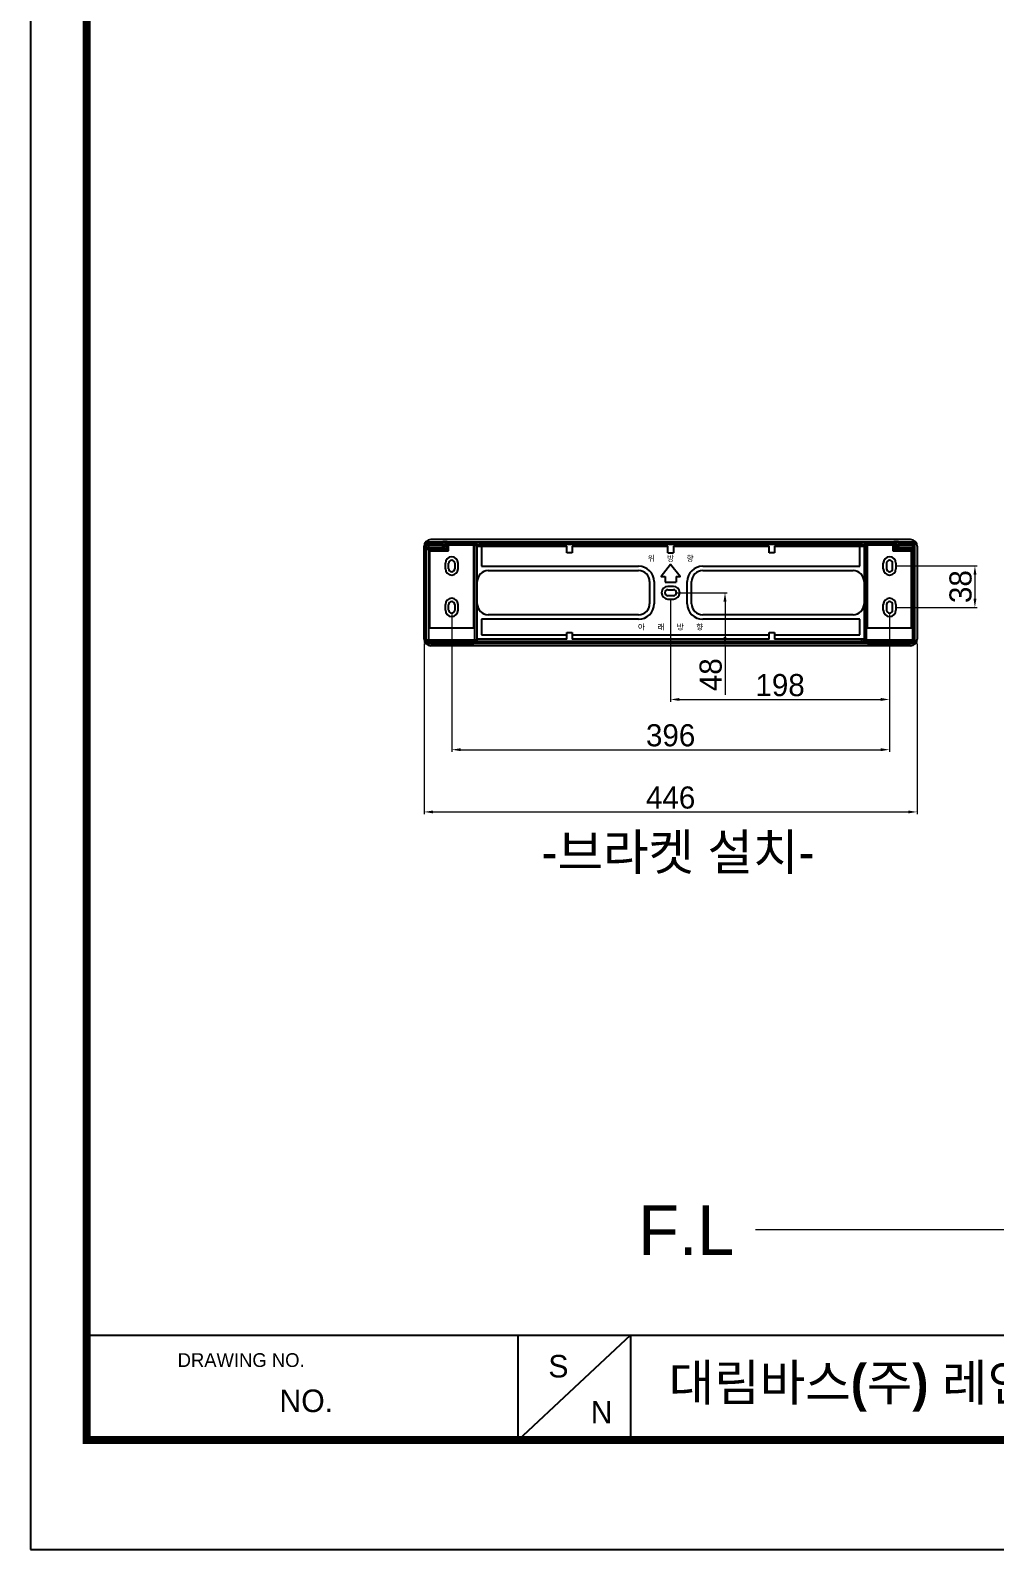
# Model space of a CAD drawing. Extents: x 8047 to 11207, y 0 to 2315.
# Drawn here: x 8047 to 8920, y 0 to 1374 of the extents above; entities that cross this region are included whole.
import ezdxf

# ---------------------------------------------------------------- set-up
doc = ezdxf.new("R2010")
doc.units = 0
doc.header["$LTSCALE"] = 10
doc.header["$MEASUREMENT"] = 0
doc.header["$PDMODE"] = 3
doc.header["$PDSIZE"] = -10
doc.layers.get('0').update_dxf_attribs({"linetype": 'CONTINUOUS'})
doc.layers.get('DEFPOINTS').update_dxf_attribs({"linetype": 'CONTINUOUS'})
doc.layers.add('치수선', color=7, linetype='CONTINUOUS', lineweight=20)
doc.styles.add('Daelim Dimension', font='')
doc.styles.get('Daelim Dimension').set_extended_font_data('나눔고딕')
doc.dimstyles.new('DEFAULT', dxfattribs={"dimscale": 2, "dimtxt": 2, "dimasz": 2, "dimexe": 0, "dimexo": 2, "dimgap": 1, "dimtad": 1, "dimdec": 1, "dimzin": 9, "dimdsep": 46, "dimtxsty": 'Daelim Dimension', "dimcen": 0.5, "dimclrd": 252, "dimclre": 252, "dimclrt": 3, "dimadec": 1, "dimazin": 0, "dimtfac": 1, "dimtdec": 1, "dimtix": 1, "dimtmove": 0, "dimatfit": 3, "dimfxl": 1, "dimtolj": 1, "dimtzin": 1, "dimlwd": 9, "dimlwe": 9, "dimarcsym": 0})

# ---------------------------------------------------------------- blocks, each defined once
blk = doc.blocks.new('*D8')
at = {"color": 5, "lineweight": 9, "ltscale": 0.5, "transparency": 16777216}
for p, q in [((8403.5, 819.5), (8403.5, 665.2)), ((8849.5, 819.5), (8849.5, 665.2)), ((8411.5, 667.2), (8841.5, 667.2))]:
    blk.add_line(p, q, dxfattribs=at)
at = {"color": 5, "ltscale": 0.5, "transparency": 16777216}
for points in [[(8411.5, 668.5), (8411.5, 665.9), (8403.5, 667.2)], [(8841.5, 668.5), (8841.5, 665.9), (8849.5, 667.2)]]:
    blk.add_solid(points, dxfattribs=at)
at = {"layer": 'DEFPOINTS', "color": 0, "ltscale": 0.5, "transparency": 16777216}
for p in [(8403.5, 823.5), (8849.5, 823.5), (8849.5, 667.2)]:
    blk.add_point(p, dxfattribs=at)
at = {"color": 7, "ltscale": 0.5, "transparency": 16777216, "insert": (8626.5, 680.1), "char_height": 20, "attachment_point": 5, "style": 'Daelim Dimension'}
blk.add_mtext('\\A1;446', dxfattribs=at)
blk = doc.blocks.new('*D5')
at = {"color": 5, "lineweight": 9, "ltscale": 0.5, "transparency": 16777216}
for p, q in [((8831, 889.7), (8903.7, 889.7)), ((8901.7, 881.7), (8901.7, 860.2)), ((8831.2, 852.2), (8903.7, 852.2))]:
    blk.add_line(p, q, dxfattribs=at)
at = {"color": 5, "ltscale": 0.5, "transparency": 16777216}
for points in [[(8900.4, 881.7), (8903.1, 881.7), (8901.7, 889.7)], [(8900.4, 860.2), (8903.1, 860.2), (8901.7, 852.2)]]:
    blk.add_solid(points, dxfattribs=at)
at = {"layer": 'DEFPOINTS', "color": 0, "ltscale": 0.5, "transparency": 16777216}
for p in [(8827, 889.7), (8827.2, 852.2), (8901.7, 852.2)]:
    blk.add_point(p, dxfattribs=at)
at = {"color": 7, "ltscale": 0.5, "transparency": 16777216, "insert": (8888.8, 871), "char_height": 20, "attachment_point": 5, "rotation": 90, "style": 'Daelim Dimension'}
blk.add_mtext('\\A1;38', dxfattribs=at)
blk = doc.blocks.new('*D11')
at = {"color": 5, "lineweight": 9, "ltscale": 0.5, "transparency": 16777216}
for p, q in [((8428.5, 845.7), (8428.5, 721.5)), ((8824.5, 845.7), (8824.5, 721.5)), ((8436.5, 723.5), (8816.5, 723.5))]:
    blk.add_line(p, q, dxfattribs=at)
at = {"color": 5, "ltscale": 0.5, "transparency": 16777216}
for points in [[(8436.5, 724.8), (8436.5, 722.2), (8428.5, 723.5)], [(8816.5, 724.8), (8816.5, 722.2), (8824.5, 723.5)]]:
    blk.add_solid(points, dxfattribs=at)
at = {"layer": 'DEFPOINTS', "color": 0, "ltscale": 0.5, "transparency": 16777216}
for p in [(8428.5, 849.7), (8824.5, 849.7), (8824.5, 723.5)]:
    blk.add_point(p, dxfattribs=at)
at = {"color": 7, "ltscale": 0.5, "transparency": 16777216, "insert": (8626.5, 736.4), "char_height": 20, "attachment_point": 5, "style": 'Daelim Dimension'}
blk.add_mtext('\\A1;396', dxfattribs=at)
blk = doc.blocks.new('*D6')
at = {"color": 5, "lineweight": 9, "ltscale": 0.5, "transparency": 16777216}
for p, q in [((8626.5, 858.7), (8626.5, 766.9)), ((8824.5, 845.7), (8824.5, 766.9)), ((8634.5, 768.9), (8816.5, 768.9))]:
    blk.add_line(p, q, dxfattribs=at)
at = {"color": 5, "ltscale": 0.5, "transparency": 16777216}
for points in [[(8634.5, 770.3), (8634.5, 767.6), (8626.5, 768.9)], [(8816.5, 770.3), (8816.5, 767.6), (8824.5, 768.9)]]:
    blk.add_solid(points, dxfattribs=at)
at = {"layer": 'DEFPOINTS', "color": 0, "ltscale": 0.5, "transparency": 16777216}
for p in [(8626.5, 862.7), (8824.5, 849.7), (8824.5, 768.9)]:
    blk.add_point(p, dxfattribs=at)
at = {"color": 7, "ltscale": 0.5, "transparency": 16777216, "insert": (8725.5, 781.8), "char_height": 20, "attachment_point": 5, "style": 'Daelim Dimension'}
blk.add_mtext('\\A1;198', dxfattribs=at)
blk = doc.blocks.new('*D12')
at = {"color": 5, "lineweight": 9, "ltscale": 0.5, "transparency": 16777216}
for p, q in [((8630.5, 865.5), (8677.7, 865.5)), ((8675.7, 857.5), (8675.7, 825.5)), ((8630.5, 817.5), (8677.7, 817.5)), ((8675.7, 817.5), (8675.7, 773.2))]:
    blk.add_line(p, q, dxfattribs=at)
at = {"color": 5, "ltscale": 0.5, "transparency": 16777216}
for points in [[(8674.3, 857.5), (8677, 857.5), (8675.7, 865.5)], [(8674.3, 825.5), (8677, 825.5), (8675.7, 817.5)]]:
    blk.add_solid(points, dxfattribs=at)
at = {"layer": 'DEFPOINTS', "color": 0, "ltscale": 0.5, "transparency": 16777216}
for p in [(8626.5, 865.5), (8626.5, 817.5), (8675.7, 817.5)]:
    blk.add_point(p, dxfattribs=at)
at = {"color": 7, "ltscale": 0.5, "transparency": 16777216, "insert": (8662.8, 791.3), "char_height": 20, "attachment_point": 5, "rotation": 90, "style": 'Daelim Dimension'}
blk.add_mtext('\\A1;48', dxfattribs=at)

msp = doc.modelspace()

# ---------------------------------------------------------------- linework, layer by layer
at = {"color": 7, "linetype": 'Continuous'}
for p, q in [((8403.5, 823.5), (8403.5, 907.5)), ((8405.5, 821.5), (8405.5, 909.5)), ((8420.5, 909.5), (8405.5, 909.5)), ((8405.5, 908.5), (8422.5, 908.5)), ((8407.5, 911.5), (8407.5, 819.5)), ((8407.5, 911.5), (8845.5, 911.5)), ((8843.5, 913.5), (8409.5, 913.5)), ((8420.5, 906.5), (8420.5, 911.5)), ((8422.5, 909.4), (8422.5, 908.4)), ((8422.5, 908.5), (8422.5, 908.4)), ((8425.5, 908.2), (8422.6, 908.2)), ((8422.6, 908.2), (8422.7, 908)), ((8422.7, 908), (8422.8, 907.8)), ((8422.8, 907.8), (8424.5, 904.5)), ((8424.5, 911.4), (8424.5, 904.5)), ((8424.5, 910.2), (8449.5, 910.2)), ((8425.5, 903.5), (8425.5, 908.5)), ((8448.5, 908.5), (8425.5, 908.5)), ((8448.5, 833.5), (8448.5, 908.5)), ((8451.5, 908.2), (8448.5, 908.2)), ((8449.5, 819.8), (8449.5, 911.1)), ((8451.5, 821.8), (8451.5, 909.1)), ((8451.5, 907.5), (8532.5, 907.5)), ((8453.5, 911.2), (8453.5, 907.5)), ((8453.5, 911.2), (8799.5, 911.2)), ((8799.5, 909.2), (8453.5, 909.2)), ((8455.5, 907.5), (8455.5, 889.5)), ((8532.5, 901.5), (8532.5, 907.5)), ((8537.5, 907.5), (8537.5, 901.5)), ((8537.5, 907.5), (8624, 907.5)), ((8624, 901.5), (8624, 907.5)), ((8629, 907.5), (8629, 901.5)), ((8629, 907.5), (8715.5, 907.5)), ((8715.5, 901.5), (8715.5, 907.5)), ((8720.5, 907.5), (8801.5, 907.5)), ((8720.5, 907.5), (8720.5, 901.5)), ((8797.5, 889.5), (8797.5, 907.5)), ((8799.5, 907.5), (8799.5, 911.2)), ((8801.5, 909.1), (8801.5, 821.9)), ((8804.5, 908.2), (8801.5, 908.2)), ((8803.5, 911.1), (8803.5, 819.9)), ((8803.5, 910.2), (8828.5, 910.2)), ((8827.5, 908.5), (8804.5, 908.5)), ((8804.5, 833.5), (8804.5, 908.5)), ((8827.5, 908.5), (8827.5, 903.5)), ((8830.4, 908.2), (8827.5, 908.2)), ((8828.5, 904.5), (8828.5, 911.4)), ((8830.5, 908.5), (8830.5, 909.4)), ((8830.5, 908.5), (8847.5, 908.5)), ((8832.5, 911.5), (8832.5, 906.5)), ((8847.5, 909.5), (8832.5, 909.5)), ((8845.5, 819.5), (8845.5, 911.5)), ((8847.5, 821.5), (8847.5, 909.5)), ((8849.5, 907.5), (8849.5, 823.5)), ((8424.5, 904.5), (8405.5, 904.5)), ((8407.5, 906.5), (8420.5, 906.5)), ((8408.5, 903.5), (8408.5, 833.5)), ((8408.5, 903.5), (8425.5, 903.5)), ((8421.4, 906), (8424.5, 904.5)), ((8537.5, 901.5), (8532.5, 901.5)), ((8624, 901.5), (8629, 901.5)), ((8720.5, 901.5), (8715.5, 901.5)), ((8827.5, 903.5), (8844.5, 903.5)), ((8828.5, 904.5), (8831.6, 906)), ((8847.5, 904.5), (8828.5, 904.5)), ((8831.6, 906), (8832.3, 906.3)), ((8832.5, 906.5), (8845.5, 906.5)), ((8844.5, 833.5), (8844.5, 903.5)), ((8422.7, 892.2), (8422.7, 887.2)), ((8425.7, 887.2), (8425.7, 892.2)), ((8431.2, 892.2), (8431.2, 887.2)), ((8434.2, 887.2), (8434.2, 892.2)), ((8455.5, 889.5), (8597.5, 889.5)), ((8461.5, 885.5), (8597.5, 885.5)), ((8655.5, 889.5), (8797.5, 889.5)), ((8655.5, 885.5), (8791.5, 885.5)), ((8818.7, 887.2), (8818.7, 892.2)), ((8821.7, 892.2), (8821.7, 887.2)), ((8827.2, 887.2), (8827.2, 892.2)), ((8830.2, 892.2), (8830.2, 887.2)), ((8607.5, 875.5), (8607.5, 855.5)), ((8611.5, 875.5), (8611.5, 855.5)), ((8629, 871.2), (8624, 871.2)), ((8624, 868.2), (8629, 868.2)), ((8641.5, 855.5), (8641.5, 875.5)), ((8645.5, 855.5), (8645.5, 875.5)), ((8422.7, 854.7), (8422.7, 849.7)), ((8425.7, 849.7), (8425.7, 854.7)), ((8431.2, 854.7), (8431.2, 849.7)), ((8434.2, 849.7), (8434.2, 854.7)), ((8629, 862.7), (8624, 862.7)), ((8624, 859.7), (8629, 859.7)), ((8818.7, 849.7), (8818.7, 854.7)), ((8821.7, 854.7), (8821.7, 849.7)), ((8827.2, 849.7), (8827.2, 854.7)), ((8830.2, 854.7), (8830.2, 849.7)), ((8455.5, 841.5), (8455.5, 827.5)), ((8597.5, 841.5), (8455.5, 841.5)), ((8597.5, 845.5), (8461.5, 845.5)), ((8791.5, 845.5), (8655.5, 845.5)), ((8797.5, 841.5), (8655.5, 841.5)), ((8797.5, 827.5), (8797.5, 841.5)), ((8448.5, 833.5), (8408.5, 833.5)), ((8455.5, 827.5), (8532.5, 827.5)), ((8532.5, 823.5), (8532.5, 829.5)), ((8532.5, 829.5), (8537.5, 829.5)), ((8537.5, 829.5), (8537.5, 823.5)), ((8537.5, 827.5), (8715.5, 827.5)), ((8715.5, 829.5), (8720.5, 829.5)), ((8715.5, 823.5), (8715.5, 829.5)), ((8720.5, 829.5), (8720.5, 823.5)), ((8720.5, 827.5), (8797.5, 827.5)), ((8844.5, 833.5), (8804.5, 833.5)), ((8405.5, 822.8), (8451.5, 822.8)), ((8449.5, 820.8), (8407.5, 820.8)), ((8845.5, 819.5), (8407.5, 819.5)), ((8408.5, 819.6), (8408.5, 820.8)), ((8408.5, 819.6), (8448.5, 819.6)), ((8843.5, 817.5), (8409.5, 817.5)), ((8422.8, 820.8), (8422.8, 819.9)), ((8430.1, 820.8), (8430.1, 819.9)), ((8448.5, 820.8), (8448.5, 819.6)), ((8799.5, 819.8), (8449.5, 819.8)), ((8532.5, 823.5), (8451.5, 823.5)), ((8451.5, 821.8), (8799.5, 821.8)), ((8715.5, 823.5), (8537.5, 823.5)), ((8801.5, 823.5), (8720.5, 823.5)), ((8799.5, 819.8), (8799.5, 823.5)), ((8801.5, 822.8), (8847.5, 822.8)), ((8845.5, 820.8), (8803.5, 820.8)), ((8804.5, 819.6), (8804.5, 820.8)), ((8804.5, 819.6), (8844.5, 819.6)), ((8822.8, 820.8), (8822.8, 819.9)), ((8830.1, 820.8), (8830.1, 819.9)), ((8844.5, 820.8), (8844.5, 819.6))]:
    msp.add_line(p, q, dxfattribs=at)
at = {"color": 0}
for p, q in [((8621.5, 880), (8621.5, 875)), ((8631.5, 880), (8631.5, 875)), ((8621.5, 875), (8631.5, 875))]:
    msp.add_line(p, q, dxfattribs=at)
at = {"color": 5}
msp.add_line((8098.2, 194), (10642.3, 194), dxfattribs=at)
at = {"color": 5, "ltscale": 40}
for p, q in [((8488.2, 194), (8488.2, 98.8)), ((8488.2, 194), (8488.2, 98.8)), ((8590.1, 194), (8488.2, 98.8)), ((8590.1, 194), (8488.2, 98.8)), ((8590.1, 194), (8590.1, 98.8)), ((8590.1, 194), (8590.1, 98.8))]:
    msp.add_line(p, q, dxfattribs=at)
at = {"ltscale": 0.5}
msp.add_lwpolyline([(8047.4, 0), (11206.9, 0), (11206.9, 2315), (8047.4, 2315)], close=True, dxfattribs=at)
at = {"color": 5, "linetype": 'ByBlock', "lineweight": 200, "const_width": 7.28}
msp.add_lwpolyline([(8098.2, 99.1), (11155.8, 99.1), (11155.8, 2261.3), (8098.2, 2261.3)], close=True, dxfattribs=at)
at = {"color": 0}
msp.add_lwpolyline([(8631.5, 880), (8635.2, 880), (8626.5, 891), (8617.8, 880), (8621.5, 880)], dxfattribs=at)
at = {"color": 7, "linetype": 'Continuous'}
for centre, radius, start, end in [((8409.5, 907.5), 6, 90, 180), ((8407.5, 909.5), 2, 90.0646, 179.9953), ((8420.5, 908.5), 2, 270, 0), ((8424.5, 909.4), 2, 89.9953, 179.9953), ((8424.5, 908.2), 2, 89.9957, 176.56), ((8449.5, 908.2), 2, 22.5114, 89.9966), ((8449.5, 909.1), 2, 0.0077, 67.5004), ((8803.5, 909.1), 2, 89.9959, 179.9952), ((8803.5, 908.2), 2, 90.0036, 156.9447), ((8828.5, 909.4), 2, 0.0048, 90.0047), ((8828.5, 908.2), 2, 3.4398, 90.0043), ((8832.5, 908.5), 2, 180, 269.9914), ((8843.5, 907.5), 6, 0, 90), ((8845.5, 909.5), 2, 0.0359, 89.9353), ((8407.5, 904.5), 2, 90, 180), ((8428.5, 892.2), 5.75, 0, 180), ((8428.5, 892.2), 2.75, 0, 180), ((8824.5, 892.2), 5.75, 0, 180), ((8824.5, 892.2), 2.75, 0, 180), ((8845.5, 904.5), 2, 0, 90), ((8428.5, 887.2), 5.75, 180, 0), ((8428.5, 887.2), 2.75, 180, 0), ((8461.5, 875.5), 10, 90, 180), ((8597.5, 875.5), 14, 0, 90), ((8597.5, 875.5), 10, 0, 90), ((8655.5, 875.5), 14, 90, 180), ((8655.5, 875.5), 10, 90, 180), ((8791.5, 875.5), 10, 0, 90), ((8824.5, 887.2), 5.75, 180, 0), ((8824.5, 887.2), 2.75, 180, 0), ((8624, 865.5), 5.75, 90, 270), ((8624, 865.5), 2.75, 90, 270), ((8629, 865.5), 5.75, 270, 90), ((8629, 865.5), 2.75, 270, 90), ((8428.5, 854.7), 5.75, 0, 180), ((8428.5, 854.7), 2.75, 0, 180), ((8461.5, 855.5), 10, 180, 270), ((8597.5, 855.5), 14, 270, 0), ((8597.5, 855.5), 10, 270, 0), ((8655.5, 855.5), 14, 180, 270), ((8655.5, 855.5), 10, 180, 270), ((8791.5, 855.5), 10, 270, 0), ((8824.5, 854.7), 5.75, 0, 180), ((8824.5, 854.7), 2.75, 0, 180), ((8428.5, 849.7), 5.75, 180, 0), ((8428.5, 849.7), 2.75, 180, 0), ((8824.5, 849.7), 5.75, 180, 0), ((8824.5, 849.7), 2.75, 180, 0), ((8409.5, 823.5), 6, 180, 270), ((8449.5, 822.8), 2, 269.9953, 359.9953), ((8803.5, 821.9), 2, 180.0077, 247.5004), ((8803.5, 822.8), 2, 202.5114, 269.9964), ((8843.5, 823.5), 6, 270, 0)]:
    msp.add_arc(centre, radius, start, end, dxfattribs=at)
for points, knots in [([(8424.5, 911.4), (8424.5, 911.4), (8424.5, 911.4), (8424.4, 911.4), (8424.3, 911.4), (8424.2, 911.4), (8424, 911.4), (8423.7, 911.4), (8423.3, 911.4), (8422.7, 911.4), (8422, 911.4), (8421.3, 911.5), (8420.8, 911.5), (8420.5, 911.5)], [0, 0, 0, 0, 0.00513, 0.019614, 0.043464, 0.07654, 0.118505, 0.16893, 0.293272, 0.444685, 0.61745, 0.805164, 1, 1, 1, 1]), ([(8420.5, 909.5), (8420.9, 909.5), (8421.4, 909.4), (8422, 909.4), (8422.3, 909.4), (8422.4, 909.4)], [0, 0, 0, 0, 0.611949, 0.845214, 1, 1, 1, 1]), ([(8422.4, 909.4), (8422.4, 909.4), (8422.4, 909.4), (8422.5, 909.4), (8422.5, 909.4)], [0, 0, 0, 0, 0.739158, 1, 1, 1, 1]), ([(8422.6, 908.2), (8422.6, 908.2), (8422.6, 907.9), (8422.5, 907.7), (8422.4, 907.5)], [0, 0, 0, 0, 0.246213, 1, 1, 1, 1]), ([(8422.5, 908.3), (8422.5, 908.3), (8422.5, 908.3), (8422.5, 908.3), (8422.6, 908.3)], [0, 0, 0, 0, 0.257684, 1, 1, 1, 1]), ([(8422.6, 908.3), (8422.6, 908.3), (8422.6, 908.3), (8422.6, 908.2), (8422.6, 908.2)], [0, 0, 0, 0, 0.21466, 1, 1, 1, 1]), ([(8453.5, 911.2), (8453.2, 911.2), (8452.7, 911.2), (8452, 911.2), (8451.3, 911.2), (8450.7, 911.2), (8450.3, 911.2), (8450, 911.1), (8449.8, 911.1), (8449.7, 911.1), (8449.6, 911.1), (8449.5, 911.1), (8449.5, 911.1), (8449.5, 911.1)], [0, 0, 0, 0, 0.194827, 0.382534, 0.555294, 0.706707, 0.831051, 0.881479, 0.923446, 0.956526, 0.980379, 0.994865, 1, 1, 1, 1]), ([(8453.5, 909.2), (8453.2, 909.2), (8452.9, 909.2), (8452.4, 909.2), (8452.1, 909.2), (8451.9, 909.2), (8451.7, 909.1), (8451.6, 909.1), (8451.5, 909.1), (8451.5, 909.1), (8451.5, 909.1), (8451.5, 909.1)], [0, 0, 0, 0, 0.381911, 0.554523, 0.705713, 0.829807, 0.92225, 0.955341, 0.979318, 0.994089, 1, 1, 1, 1]), ([(8803.5, 911.1), (8803.5, 911.1), (8803.5, 911.1), (8803.4, 911.1), (8803.3, 911.1), (8803.2, 911.1), (8803, 911.1), (8802.7, 911.2), (8802.3, 911.2), (8801.7, 911.2), (8801, 911.2), (8800.3, 911.2), (8799.8, 911.2), (8799.5, 911.2)], [0, 0, 0, 0, 0.005133, 0.019617, 0.043468, 0.076546, 0.118513, 0.168939, 0.293284, 0.444699, 0.617462, 0.805172, 1, 1, 1, 1]), ([(8801.5, 909.1), (8801.5, 909.1), (8801.5, 909.1), (8801.5, 909.1), (8801.4, 909.1), (8801.3, 909.1), (8801.1, 909.2), (8800.9, 909.2), (8800.6, 909.2), (8800.1, 909.2), (8799.8, 909.2), (8799.5, 909.2)], [0, 0, 0, 0, 0.005908, 0.020675, 0.044647, 0.077736, 0.170166, 0.294248, 0.445435, 0.618057, 1, 1, 1, 1]), ([(8832.5, 911.5), (8832.2, 911.5), (8831.7, 911.5), (8831, 911.4), (8830.3, 911.4), (8829.7, 911.4), (8829.3, 911.4), (8829, 911.4), (8828.8, 911.4), (8828.7, 911.4), (8828.6, 911.4), (8828.5, 911.4), (8828.5, 911.4), (8828.5, 911.4)], [0, 0, 0, 0, 0.194838, 0.382554, 0.55532, 0.706734, 0.831076, 0.8815, 0.923464, 0.956539, 0.980388, 0.99487, 1, 1, 1, 1]), ([(8828.5, 904.5), (8828.8, 905), (8829.3, 906.1), (8829.9, 907.2), (8830.1, 907.7)], [0, 0, 0, 0, 0.515782, 1, 1, 1, 1]), ([(8830.1, 907.7), (8830.2, 907.8), (8830.2, 907.9), (8830.3, 908.1), (8830.4, 908.2)], [0, 0, 0, 0, 0.273451, 1, 1, 1, 1]), ([(8830.4, 908.2), (8830.4, 908.2), (8830.4, 908.3), (8830.5, 908.3), (8830.5, 908.3)], [0, 0, 0, 0, 0.427562, 1, 1, 1, 1]), ([(8830.4, 908.2), (8830.4, 908.2), (8830.4, 907.9), (8830.5, 907.7), (8830.6, 907.5)], [0, 0, 0, 0, 0.246212, 1, 1, 1, 1]), ([(8830.5, 909.4), (8830.5, 909.4), (8830.6, 909.4), (8830.6, 909.4), (8830.6, 909.4)], [0, 0, 0, 0, 0.261054, 1, 1, 1, 1]), ([(8830.6, 909.4), (8830.6, 909.4), (8830.7, 909.4), (8830.8, 909.4), (8830.9, 909.4)], [0, 0, 0, 0, 0.196784, 1, 1, 1, 1]), ([(8830.9, 909.4), (8831.1, 909.4), (8831.7, 909.4), (8832.2, 909.5), (8832.5, 909.5)], [0, 0, 0, 0, 0.441006, 1, 1, 1, 1]), ([(8420.5, 906.5), (8420.5, 906.5), (8420.5, 906.4), (8420.6, 906.4), (8420.6, 906.4), (8420.7, 906.4), (8420.7, 906.3)], [0, 0, 0, 0, 0.072639, 0.276153, 0.593093, 1, 1, 1, 1]), ([(8421.4, 906.5), (8421.4, 906.5), (8421.1, 906.4), (8420.9, 906.4), (8420.7, 906.3)], [0, 0, 0, 0, 0.254079, 1, 1, 1, 1]), ([(8420.7, 906.3), (8420.8, 906.3), (8421, 906.2), (8421.2, 906.1), (8421.4, 906)], [0, 0, 0, 0, 0.218503, 1, 1, 1, 1]), ([(8831.6, 906.5), (8831.6, 906.5), (8831.8, 906.4), (8832.1, 906.4), (8832.3, 906.3)], [0, 0, 0, 0, 0.25408, 1, 1, 1, 1]), ([(8832.3, 906.3), (8832.3, 906.4), (8832.3, 906.4), (8832.4, 906.4), (8832.4, 906.4), (8832.5, 906.5), (8832.5, 906.5)], [0, 0, 0, 0, 0.407948, 0.724522, 0.927755, 1, 1, 1, 1]), ([(8405.5, 821.5), (8405.5, 821.3), (8405.6, 820.7), (8406, 820.1), (8406.7, 819.6), (8407.2, 819.5), (8407.5, 819.5)], [0, 0, 0, 0, 0.250021, 0.499999, 0.749977, 1, 1, 1, 1]), ([(8407.5, 820.8), (8407.1, 820.8), (8406.3, 821), (8405.8, 821.6), (8405.6, 822)], [0, 0, 0, 0, 0.500093, 1, 1, 1, 1]), ([(8430.1, 820.6), (8430.1, 820.6), (8430.1, 820.6), (8430.1, 820.6), (8430, 820.6), (8429.9, 820.7), (8429.7, 820.7), (8429.4, 820.7), (8429, 820.7), (8428.5, 820.7), (8427.9, 820.7), (8427.2, 820.7), (8426.5, 820.7), (8425.8, 820.7), (8425.1, 820.7), (8424.5, 820.7), (8423.9, 820.7), (8423.6, 820.7), (8423.3, 820.7), (8423.1, 820.7), (8423, 820.6), (8422.9, 820.6), (8422.9, 820.6), (8422.8, 820.6), (8422.8, 820.6)], [0, 0, 0, 0, 0.002564, 0.009813, 0.021742, 0.038278, 0.05927, 0.084487, 0.14663, 0.222351, 0.308745, 0.402487, 0.49998, 0.597473, 0.691217, 0.777615, 0.853348, 0.9155, 0.940722, 0.961718, 0.978256, 0.990186, 0.997436, 1, 1, 1, 1]), ([(8422.8, 820.6), (8422.8, 820.6), (8422.9, 820.6), (8422.9, 820.6), (8423, 820.6), (8423.1, 820.6), (8423.3, 820.6), (8423.6, 820.6), (8423.9, 820.6), (8424.5, 820.6), (8425.1, 820.6), (8425.8, 820.6), (8426.5, 820.6), (8427.2, 820.6), (8427.9, 820.6), (8428.5, 820.6), (8429, 820.6), (8429.4, 820.6), (8429.7, 820.6), (8429.9, 820.6), (8430, 820.6), (8430.1, 820.6), (8430.1, 820.6), (8430.1, 820.6), (8430.1, 820.6)], [0, 0, 0, 0, 0.002564, 0.009813, 0.021742, 0.038278, 0.05927, 0.084487, 0.14663, 0.222351, 0.308745, 0.402487, 0.49998, 0.597473, 0.691217, 0.777615, 0.853348, 0.9155, 0.940722, 0.961718, 0.978256, 0.990186, 0.997436, 1, 1, 1, 1]), ([(8430.1, 819.9), (8430.1, 819.9), (8430.1, 819.9), (8430.1, 819.9), (8430, 820), (8429.9, 820), (8429.7, 820), (8429.4, 820), (8429, 820), (8428.5, 820), (8427.9, 820), (8427.2, 820), (8426.5, 820), (8425.8, 820), (8425.1, 820), (8424.5, 820), (8423.9, 820), (8423.6, 820), (8423.3, 820), (8423.1, 820), (8423, 820), (8422.9, 819.9), (8422.9, 819.9), (8422.8, 819.9), (8422.8, 819.9)], [0, 0, 0, 0, 0.002564, 0.009813, 0.021742, 0.038278, 0.05927, 0.084487, 0.14663, 0.222351, 0.308745, 0.402487, 0.49998, 0.597473, 0.691217, 0.777615, 0.853348, 0.9155, 0.940722, 0.961718, 0.978256, 0.990186, 0.997436, 1, 1, 1, 1]), ([(8422.8, 819.9), (8422.8, 819.9), (8422.9, 819.9), (8422.9, 819.9), (8423, 819.9), (8423.1, 819.9), (8423.3, 819.9), (8423.6, 819.9), (8423.9, 819.9), (8424.5, 819.9), (8425.1, 819.9), (8425.8, 819.9), (8426.5, 819.9), (8427.2, 819.9), (8427.9, 819.9), (8428.5, 819.9), (8429, 819.9), (8429.4, 819.9), (8429.7, 819.9), (8429.9, 819.9), (8430, 819.9), (8430.1, 819.9), (8430.1, 819.9), (8430.1, 819.9), (8430.1, 819.9)], [0, 0, 0, 0, 0.002564, 0.009813, 0.021742, 0.038278, 0.05927, 0.084487, 0.14663, 0.222351, 0.308745, 0.402487, 0.49998, 0.597473, 0.691217, 0.777615, 0.853348, 0.9155, 0.940722, 0.961718, 0.978256, 0.990186, 0.997436, 1, 1, 1, 1]), ([(8451.5, 821.8), (8451.5, 821.5), (8451.3, 820.9), (8450.8, 820.3), (8450.2, 819.9), (8449.7, 819.8), (8449.5, 819.8)], [0, 0, 0, 0, 0.293602, 0.552665, 0.783199, 1, 1, 1, 1]), ([(8799.5, 821.8), (8799.8, 821.8), (8800.1, 821.8), (8800.6, 821.8), (8800.9, 821.8), (8801.1, 821.8), (8801.3, 821.9), (8801.4, 821.9), (8801.5, 821.9), (8801.5, 821.9), (8801.5, 821.9), (8801.5, 821.9)], [0, 0, 0, 0, 0.381931, 0.554551, 0.705745, 0.829835, 0.922265, 0.955345, 0.979307, 0.994064, 1, 1, 1, 1]), ([(8799.5, 819.8), (8799.8, 819.8), (8800.3, 819.8), (8801, 819.8), (8801.7, 819.8), (8802.3, 819.8), (8802.7, 819.8), (8803, 819.8), (8803.2, 819.9), (8803.3, 819.9), (8803.4, 819.9), (8803.5, 819.9), (8803.5, 819.9), (8803.5, 819.9)], [0, 0, 0, 0, 0.194838, 0.382554, 0.55532, 0.706734, 0.831076, 0.8815, 0.923464, 0.956539, 0.980388, 0.99487, 1, 1, 1, 1]), ([(8830.1, 820.6), (8830.1, 820.6), (8830.1, 820.6), (8830.1, 820.6), (8830, 820.6), (8829.9, 820.7), (8829.7, 820.7), (8829.4, 820.7), (8829, 820.7), (8828.5, 820.7), (8827.9, 820.7), (8827.2, 820.7), (8826.5, 820.7), (8825.8, 820.7), (8825.1, 820.7), (8824.5, 820.7), (8823.9, 820.7), (8823.6, 820.7), (8823.3, 820.7), (8823.1, 820.7), (8823, 820.6), (8822.9, 820.6), (8822.9, 820.6), (8822.8, 820.6), (8822.8, 820.6)], [0, 0, 0, 0, 0.002564, 0.009813, 0.021742, 0.038278, 0.05927, 0.084487, 0.14663, 0.222351, 0.308745, 0.402487, 0.49998, 0.597473, 0.691217, 0.777615, 0.853348, 0.9155, 0.940722, 0.961718, 0.978256, 0.990186, 0.997436, 1, 1, 1, 1]), ([(8822.8, 820.6), (8822.8, 820.6), (8822.9, 820.6), (8822.9, 820.6), (8823, 820.6), (8823.1, 820.6), (8823.3, 820.6), (8823.6, 820.6), (8823.9, 820.6), (8824.5, 820.6), (8825.1, 820.6), (8825.8, 820.6), (8826.5, 820.6), (8827.2, 820.6), (8827.9, 820.6), (8828.5, 820.6), (8829, 820.6), (8829.4, 820.6), (8829.7, 820.6), (8829.9, 820.6), (8830, 820.6), (8830.1, 820.6), (8830.1, 820.6), (8830.1, 820.6), (8830.1, 820.6)], [0, 0, 0, 0, 0.002564, 0.009813, 0.021742, 0.038278, 0.05927, 0.084487, 0.14663, 0.222351, 0.308745, 0.402487, 0.49998, 0.597473, 0.691217, 0.777615, 0.853348, 0.9155, 0.940722, 0.961718, 0.978256, 0.990186, 0.997436, 1, 1, 1, 1]), ([(8830.1, 819.9), (8830.1, 819.9), (8830.1, 819.9), (8830.1, 819.9), (8830, 820), (8829.9, 820), (8829.7, 820), (8829.4, 820), (8829, 820), (8828.5, 820), (8827.9, 820), (8827.2, 820), (8826.5, 820), (8825.8, 820), (8825.1, 820), (8824.5, 820), (8823.9, 820), (8823.6, 820), (8823.3, 820), (8823.1, 820), (8823, 820), (8822.9, 819.9), (8822.9, 819.9), (8822.8, 819.9), (8822.8, 819.9)], [0, 0, 0, 0, 0.002564, 0.009813, 0.021742, 0.038278, 0.05927, 0.084487, 0.14663, 0.222351, 0.308745, 0.402487, 0.49998, 0.597473, 0.691217, 0.777615, 0.853348, 0.9155, 0.940722, 0.961718, 0.978256, 0.990186, 0.997436, 1, 1, 1, 1]), ([(8822.8, 819.9), (8822.8, 819.9), (8822.9, 819.9), (8822.9, 819.9), (8823, 819.9), (8823.1, 819.9), (8823.3, 819.9), (8823.6, 819.9), (8823.9, 819.9), (8824.5, 819.9), (8825.1, 819.9), (8825.8, 819.9), (8826.5, 819.9), (8827.2, 819.9), (8827.9, 819.9), (8828.5, 819.9), (8829, 819.9), (8829.4, 819.9), (8829.7, 819.9), (8829.9, 819.9), (8830, 819.9), (8830.1, 819.9), (8830.1, 819.9), (8830.1, 819.9), (8830.1, 819.9)], [0, 0, 0, 0, 0.002564, 0.009813, 0.021742, 0.038278, 0.05927, 0.084487, 0.14663, 0.222351, 0.308745, 0.402487, 0.49998, 0.597473, 0.691217, 0.777615, 0.853348, 0.9155, 0.940722, 0.961718, 0.978256, 0.990186, 0.997436, 1, 1, 1, 1]), ([(8847.3, 822), (8847.2, 821.6), (8846.7, 821), (8845.9, 820.8), (8845.5, 820.8)], [0, 0, 0, 0, 0.499907, 1, 1, 1, 1]), ([(8847.5, 821.5), (8847.5, 821.3), (8847.4, 820.7), (8847, 820.1), (8846.3, 819.6), (8845.8, 819.5), (8845.5, 819.5)], [0, 0, 0, 0, 0.250001, 0.500001, 0.75, 1, 1, 1, 1])]:
    msp.add_open_spline(points, degree=3, knots=knots, dxfattribs=at)
for points in [[(8422.4, 907.5), (8422.2, 907.1), (8421.8, 906.8), (8421.4, 906.5)], [(8449.5, 911.1), (8449.8, 911.1), (8450, 911.1), (8450.3, 911)], [(8451.3, 909), (8451.4, 908.7), (8451.5, 908.5), (8451.5, 908.2)], [(8801.5, 908.2), (8801.5, 908.5), (8801.6, 908.8), (8801.7, 909)], [(8830.6, 907.5), (8830.8, 907.1), (8831.2, 906.8), (8831.6, 906.5)], [(8405.6, 822), (8405.5, 822.2), (8405.5, 822.5), (8405.5, 822.8)], [(8801.6, 822), (8801.5, 822.2), (8801.5, 822.5), (8801.5, 822.8)], [(8803.5, 819.9), (8803.2, 819.9), (8803, 819.9), (8802.7, 820)], [(8847.5, 822.8), (8847.5, 822.5), (8847.4, 822.2), (8847.3, 822)]]:
    msp.add_open_spline(points, degree=3, dxfattribs=at)
at = {"layer": '치수선'}
msp.add_line((10197.2, 289.1), (8703.4, 289.1), dxfattribs=at)

# ---------------------------------------------------------------- texts
at = {"color": 5, "ltscale": 40, "style": 'Daelim Dimension'}
msp.add_text('DRAWING NO.', height=12.468, dxfattribs=at).set_placement((8180.6, 165.2))
at = {"color": 7, "char_height": 5, "attachment_point": 5, "style": 'Daelim Dimension'}
for s, insert in [('위      방      향', (8626.5, 896.2)), ('아      래      방      향', (8626.5, 834.2))]:
    msp.add_mtext(s, dxfattribs=dict(at, insert=insert))
at = {"color": 2, "width": 1690.827, "attachment_point": 1, "style": 'Daelim Dimension'}
for s, insert, char_height in [('-브라켓 설치-', (8509.6, 647.3), 32.79), ('{\\fPretendard Variable SemiBold|b0|i0|c129|p2;대림바스(주)} 레인샤워_RAINSHOWER_수납형레인샤워수전_DL B6011', (8624.8, 167.5), 32.792)]:
    msp.add_mtext(s, dxfattribs=dict(at, insert=insert, char_height=char_height))
at = {"char_height": 20.4, "attachment_point": 1, "style": 'Daelim Dimension'}
for s, insert, width in [('S', (8515.9, 176.1), 28.476), ('NO.', (8272.7, 144.8), 128.002), ('N', (8554.2, 134.5), 28.476)]:
    msp.add_mtext(s, dxfattribs=dict(at, insert=insert, width=width))
at = {"layer": '치수선', "insert": (8684.1, 311.5), "char_height": 45, "attachment_point": 3, "style": 'Daelim Dimension'}
msp.add_mtext_dynamic_manual_height_columns('F.L', width=17.411, gutter_width=12.5, heights=[0], dxfattribs=at)

# ---------------------------------------------------------------- dimensions: what is measured, and where the dimension line sits
at = {"color": 5, "ltscale": 0.5}
dim = msp.add_linear_dim(base=(8901.7315496, 852.2460232), p1=(8826.99529, 889.7460232), p2=(8827.24529, 852.2460232), angle=90, dimstyle='DEFAULT', override={"dimtxt": 10, "dimasz": 4, "dimexe": 1, "dimdec": 0, "dimclrd": 5, "dimclre": 5, "dimclrt": 7}, dxfattribs=at)
dim.commit()
dim.dimension.update_dxf_attribs({"geometry": '*D5', "text_midpoint": (8888.8302621, 870.9960232)})
dim = msp.add_linear_dim(base=(8675.7, 817.5), p1=(8626.5, 865.5), p2=(8626.5, 817.5), angle=90, dimstyle='DEFAULT', override={"dimtxt": 10, "dimasz": 4, "dimexe": 1, "dimdec": 0, "dimclrd": 5, "dimclre": 5, "dimclrt": 7}, dxfattribs=at)
dim.commit()
dim.dimension.update_dxf_attribs({"geometry": '*D12', "text_midpoint": (8675.7, 791.3), "dimtype": 160})
for base, p1, p2, picture, middle in [((8824.5, 768.9), (8626.5, 862.7), (8824.5, 849.7), '*D6', (8725.5, 768.9)), ((8824.5, 723.5), (8428.5, 849.7), (8824.5, 849.7), '*D11', (8626.5, 723.5)), ((8849.5, 667.2), (8403.5, 823.5), (8849.5, 823.5), '*D8', (8626.5, 667.2))]:
    dim = msp.add_linear_dim(base=base, p1=p1, p2=p2, dimstyle='DEFAULT', override={"dimtxt": 10, "dimasz": 4, "dimexe": 1, "dimdec": 0, "dimclrd": 5, "dimclre": 5, "dimclrt": 7}, dxfattribs=at)
    dim.commit()
    dim.dimension.update_dxf_attribs({"geometry": picture, "text_midpoint": middle, "dimtype": 160})

doc.saveas('drawing.dxf')
